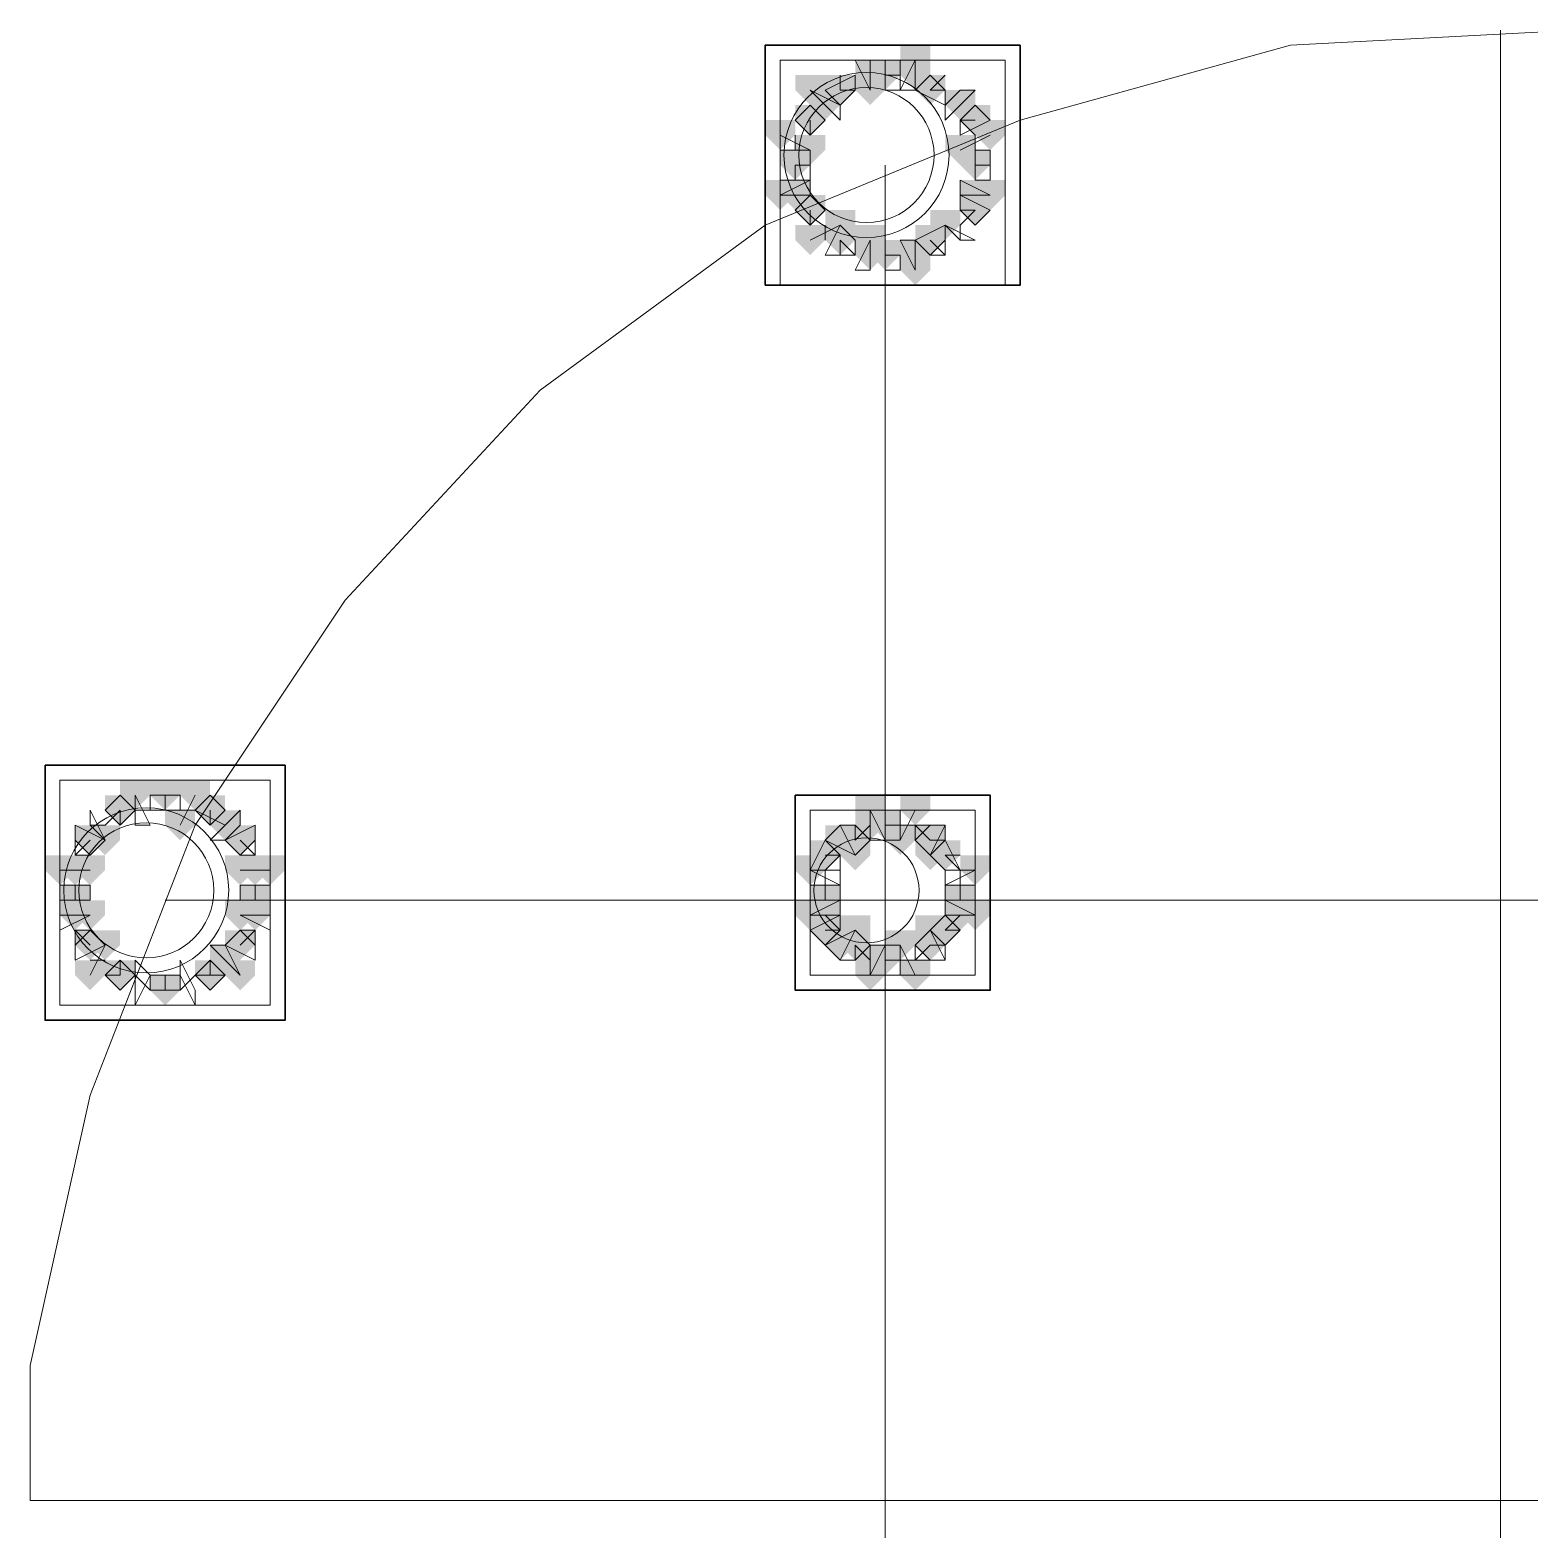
# Model space of a CAD drawing. Header units: millimetres. Extents: x 2315 to 4619, y 1334 to 1897.
# Drawn here: x 3494.03 to 3500.14, y 1554.59 to 1560.69 of the extents above; entities that cross this region are included whole.
import ezdxf

# ---------------------------------------------------------------- set-up
doc = ezdxf.new("R2010")
doc.units = ezdxf.units.MM
for name, color, linetype, true_color in [('PDF_10', 7, 'Continuous', 0x00b85c), ('PDF_AXIS', 7, 'Continuous', 0x00b85c), ('PDF_柱构件', 7, 'Continuous', 0x00b85c), ('PDF_转运站初步方案', 7, 'Continuous', 0x00b85c)]:
    doc.layers.add(name, color=color, linetype=linetype, true_color=true_color)
doc.layers.add('PDF_中心线层', color=1, linetype='Continuous')
doc.layers.add('PDF_粗实线层', color=7, linetype='Continuous')

msp = doc.modelspace()

# ---------------------------------------------------------------- hatches: boundary and pattern name
at = {"layer": 'PDF_10', "transparency": 33554559}
for points in [[(3497.5147, 1560.5703), (3497.4536, 1560.5703), (3497.4536, 1560.5093), (3497.5147, 1560.4482), (3497.5758, 1560.5093), (3497.5758, 1560.5703)], [(3497.5147, 1560.5703), (3497.4536, 1560.5703), (3497.4536, 1560.5093), (3497.5147, 1560.4482), (3497.5758, 1560.5093), (3497.5758, 1560.5703)], [(3497.5147, 1560.5703), (3497.4536, 1560.5703), (3497.4536, 1560.5093), (3497.5147, 1560.4482), (3497.5758, 1560.5093), (3497.5758, 1560.5703)], [(3497.3315, 1560.5093), (3497.2704, 1560.5093), (3497.2704, 1560.4482), (3497.3315, 1560.3871), (3497.3925, 1560.4482), (3497.3925, 1560.5093)], [(3497.3315, 1560.5093), (3497.2704, 1560.5093), (3497.2704, 1560.4482), (3497.3315, 1560.3871), (3497.3925, 1560.4482), (3497.3925, 1560.5093)], [(3497.698, 1560.5093), (3497.6369, 1560.5093), (3497.6369, 1560.4482), (3497.698, 1560.3871), (3497.759, 1560.4482), (3497.759, 1560.5093)], [(3497.698, 1560.5093), (3497.6369, 1560.5093), (3497.6369, 1560.4482), (3497.698, 1560.3871), (3497.759, 1560.4482), (3497.759, 1560.5093)], [(3497.2093, 1560.3871), (3497.1482, 1560.3871), (3497.1482, 1560.326), (3497.2093, 1560.2649), (3497.2704, 1560.326), (3497.2704, 1560.3871)], [(3497.2093, 1560.3871), (3497.1482, 1560.3871), (3497.1482, 1560.326), (3497.2093, 1560.2649), (3497.2704, 1560.326), (3497.2704, 1560.3871)], [(3497.2093, 1560.3871), (3497.1482, 1560.3871), (3497.1482, 1560.326), (3497.2093, 1560.2649), (3497.2704, 1560.326), (3497.2704, 1560.3871)], [(3497.8812, 1560.3871), (3497.8201, 1560.3871), (3497.8201, 1560.326), (3497.8812, 1560.2649), (3497.9423, 1560.326), (3497.9423, 1560.3871)], [(3497.8812, 1560.3871), (3497.8201, 1560.3871), (3497.8201, 1560.326), (3497.8812, 1560.2649), (3497.9423, 1560.326), (3497.9423, 1560.3871)], [(3497.1482, 1560.2039), (3497.0871, 1560.2039), (3497.0871, 1560.1428), (3497.1482, 1560.0817), (3497.2093, 1560.1428), (3497.2093, 1560.2039)], [(3497.1482, 1560.2039), (3497.0871, 1560.2039), (3497.0871, 1560.1428), (3497.1482, 1560.0817), (3497.2093, 1560.1428), (3497.2093, 1560.2039)], [(3497.8812, 1560.2039), (3497.8201, 1560.2039), (3497.8201, 1560.1428), (3497.8812, 1560.0817), (3497.9423, 1560.1428), (3497.9423, 1560.2039)], [(3497.8812, 1560.2039), (3497.8201, 1560.2039), (3497.8201, 1560.1428), (3497.8812, 1560.0817), (3497.9423, 1560.1428), (3497.9423, 1560.2039)], [(3497.2093, 1560.0206), (3497.1482, 1560.0206), (3497.1482, 1559.9595), (3497.2093, 1559.8985), (3497.2704, 1559.9595), (3497.2704, 1560.0206)], [(3497.2093, 1560.0206), (3497.1482, 1560.0206), (3497.1482, 1559.9595), (3497.2093, 1559.8985), (3497.2704, 1559.9595), (3497.2704, 1560.0206)], [(3497.2093, 1560.0206), (3497.1482, 1560.0206), (3497.1482, 1559.9595), (3497.2093, 1559.8985), (3497.2704, 1559.9595), (3497.2704, 1560.0206)], [(3497.8812, 1560.0206), (3497.8201, 1560.0206), (3497.8201, 1559.9595), (3497.8812, 1559.8985), (3497.9423, 1559.9595), (3497.9423, 1560.0206)], [(3497.8812, 1560.0206), (3497.8201, 1560.0206), (3497.8201, 1559.9595), (3497.8812, 1559.8985), (3497.9423, 1559.9595), (3497.9423, 1560.0206)], [(3497.3315, 1559.8985), (3497.2704, 1559.8985), (3497.2704, 1559.8374), (3497.3315, 1559.7763), (3497.3925, 1559.8374), (3497.3925, 1559.8985)], [(3497.3315, 1559.8985), (3497.2704, 1559.8985), (3497.2704, 1559.8374), (3497.3315, 1559.7763), (3497.3925, 1559.8374), (3497.3925, 1559.8985)], [(3497.698, 1559.8985), (3497.6369, 1559.8985), (3497.6369, 1559.8374), (3497.698, 1559.7763), (3497.759, 1559.8374), (3497.759, 1559.8985)], [(3497.698, 1559.8985), (3497.6369, 1559.8985), (3497.6369, 1559.8374), (3497.698, 1559.7763), (3497.759, 1559.8374), (3497.759, 1559.8985)], [(3497.5147, 1559.8374), (3497.4536, 1559.8374), (3497.4536, 1559.7763), (3497.5147, 1559.7152), (3497.5758, 1559.7763), (3497.5758, 1559.8374)], [(3497.5147, 1559.8374), (3497.4536, 1559.8374), (3497.4536, 1559.7763), (3497.5147, 1559.7152), (3497.5758, 1559.7763), (3497.5758, 1559.8374)], [(3494.5828, 1557.6385), (3494.5217, 1557.6385), (3494.5217, 1557.5774), (3494.5828, 1557.5163), (3494.6439, 1557.5774), (3494.6439, 1557.6385)], [(3494.5828, 1557.6385), (3494.5217, 1557.6385), (3494.5217, 1557.5774), (3494.5828, 1557.5163), (3494.6439, 1557.5774), (3494.6439, 1557.6385)], [(3494.3996, 1557.5774), (3494.3385, 1557.5774), (3494.3385, 1557.5163), (3494.3996, 1557.4552), (3494.4607, 1557.5163), (3494.4607, 1557.5774)], [(3494.3996, 1557.5774), (3494.3385, 1557.5774), (3494.3385, 1557.5163), (3494.3996, 1557.4552), (3494.4607, 1557.5163), (3494.4607, 1557.5774)], [(3494.7661, 1557.5774), (3494.705, 1557.5774), (3494.705, 1557.5163), (3494.7661, 1557.4552), (3494.8271, 1557.5163), (3494.8271, 1557.5774)], [(3494.7661, 1557.5774), (3494.705, 1557.5774), (3494.705, 1557.5163), (3494.7661, 1557.4552), (3494.8271, 1557.5163), (3494.8271, 1557.5774)], [(3497.5147, 1557.5163), (3497.4536, 1557.5163), (3497.4536, 1557.4552), (3497.5147, 1557.3941), (3497.5758, 1557.4552), (3497.5758, 1557.5163)], [(3497.5147, 1557.5163), (3497.4536, 1557.5163), (3497.4536, 1557.4552), (3497.5147, 1557.3941), (3497.5758, 1557.4552), (3497.5758, 1557.5163)], [(3497.5147, 1557.5163), (3497.4536, 1557.5163), (3497.4536, 1557.4552), (3497.5147, 1557.3941), (3497.5758, 1557.4552), (3497.5758, 1557.5163)], [(3494.2774, 1557.4552), (3494.2163, 1557.4552), (3494.2163, 1557.3941), (3494.2774, 1557.333), (3494.3385, 1557.3941), (3494.3385, 1557.4552)], [(3494.2774, 1557.4552), (3494.2163, 1557.4552), (3494.2163, 1557.3941), (3494.2774, 1557.333), (3494.3385, 1557.3941), (3494.3385, 1557.4552)], [(3494.8882, 1557.4552), (3494.8271, 1557.4552), (3494.8271, 1557.3941), (3494.8882, 1557.333), (3494.9493, 1557.3941), (3494.9493, 1557.4552)], [(3494.8882, 1557.4552), (3494.8271, 1557.4552), (3494.8271, 1557.3941), (3494.8882, 1557.333), (3494.9493, 1557.3941), (3494.9493, 1557.4552)], [(3497.3925, 1557.4552), (3497.3315, 1557.4552), (3497.3315, 1557.3941), (3497.3925, 1557.333), (3497.4536, 1557.3941), (3497.4536, 1557.4552)], [(3497.3925, 1557.4552), (3497.3315, 1557.4552), (3497.3315, 1557.3941), (3497.3925, 1557.333), (3497.4536, 1557.3941), (3497.4536, 1557.4552)], [(3497.698, 1557.4552), (3497.6369, 1557.4552), (3497.6369, 1557.3941), (3497.698, 1557.333), (3497.759, 1557.3941), (3497.759, 1557.4552)], [(3497.698, 1557.4552), (3497.6369, 1557.4552), (3497.6369, 1557.3941), (3497.698, 1557.333), (3497.759, 1557.3941), (3497.759, 1557.4552)], [(3497.2704, 1557.3941), (3497.2093, 1557.3941), (3497.2093, 1557.333), (3497.2704, 1557.272), (3497.3315, 1557.333), (3497.3315, 1557.3941)], [(3497.2704, 1557.3941), (3497.2093, 1557.3941), (3497.2093, 1557.333), (3497.2704, 1557.272), (3497.3315, 1557.333), (3497.3315, 1557.3941)], [(3497.759, 1557.3941), (3497.698, 1557.3941), (3497.698, 1557.333), (3497.759, 1557.272), (3497.8201, 1557.333), (3497.8201, 1557.3941)], [(3497.759, 1557.3941), (3497.698, 1557.3941), (3497.698, 1557.333), (3497.759, 1557.272), (3497.8201, 1557.333), (3497.8201, 1557.3941)], [(3494.2163, 1557.2109), (3494.1552, 1557.2109), (3494.1552, 1557.1498), (3494.2163, 1557.0887), (3494.2774, 1557.1498), (3494.2774, 1557.2109)], [(3494.2163, 1557.2109), (3494.1552, 1557.2109), (3494.1552, 1557.1498), (3494.2163, 1557.0887), (3494.2774, 1557.1498), (3494.2774, 1557.2109)], [(3494.9493, 1557.2109), (3494.8882, 1557.2109), (3494.8882, 1557.1498), (3494.9493, 1557.0887), (3495.0104, 1557.1498), (3495.0104, 1557.2109)], [(3494.9493, 1557.2109), (3494.8882, 1557.2109), (3494.8882, 1557.1498), (3494.9493, 1557.0887), (3495.0104, 1557.1498), (3495.0104, 1557.2109)], [(3494.9493, 1557.2109), (3494.8882, 1557.2109), (3494.8882, 1557.1498), (3494.9493, 1557.0887), (3495.0104, 1557.1498), (3495.0104, 1557.2109)], [(3497.2704, 1557.2109), (3497.2093, 1557.2109), (3497.2093, 1557.1498), (3497.2704, 1557.0887), (3497.3315, 1557.1498), (3497.3315, 1557.2109)], [(3497.2704, 1557.2109), (3497.2093, 1557.2109), (3497.2093, 1557.1498), (3497.2704, 1557.0887), (3497.3315, 1557.1498), (3497.3315, 1557.2109)], [(3497.8201, 1557.2109), (3497.759, 1557.2109), (3497.759, 1557.1498), (3497.8201, 1557.0887), (3497.8812, 1557.1498), (3497.8812, 1557.2109)], [(3497.8201, 1557.2109), (3497.759, 1557.2109), (3497.759, 1557.1498), (3497.8201, 1557.0887), (3497.8812, 1557.1498), (3497.8812, 1557.2109)], [(3497.2704, 1557.0887), (3497.2093, 1557.0887), (3497.2093, 1557.0276), (3497.2704, 1556.9666), (3497.3315, 1557.0276), (3497.3315, 1557.0887)], [(3497.2704, 1557.0887), (3497.2093, 1557.0887), (3497.2093, 1557.0276), (3497.2704, 1556.9666), (3497.3315, 1557.0276), (3497.3315, 1557.0887)], [(3497.759, 1557.0887), (3497.698, 1557.0887), (3497.698, 1557.0276), (3497.759, 1556.9666), (3497.8201, 1557.0276), (3497.8201, 1557.0887)], [(3497.759, 1557.0887), (3497.698, 1557.0887), (3497.698, 1557.0276), (3497.759, 1556.9666), (3497.8201, 1557.0276), (3497.8201, 1557.0887)], [(3494.2774, 1557.0276), (3494.2163, 1557.0276), (3494.2163, 1556.9666), (3494.2774, 1556.9055), (3494.3385, 1556.9666), (3494.3385, 1557.0276)], [(3494.2774, 1557.0276), (3494.2163, 1557.0276), (3494.2163, 1556.9666), (3494.2774, 1556.9055), (3494.3385, 1556.9666), (3494.3385, 1557.0276)], [(3494.8882, 1557.0276), (3494.8271, 1557.0276), (3494.8271, 1556.9666), (3494.8882, 1556.9055), (3494.9493, 1556.9666), (3494.9493, 1557.0276)], [(3494.8882, 1557.0276), (3494.8271, 1557.0276), (3494.8271, 1556.9666), (3494.8882, 1556.9055), (3494.9493, 1556.9666), (3494.9493, 1557.0276)], [(3497.3925, 1557.0276), (3497.3315, 1557.0276), (3497.3315, 1556.9666), (3497.3925, 1556.9055), (3497.4536, 1556.9666), (3497.4536, 1557.0276)], [(3497.3925, 1557.0276), (3497.3315, 1557.0276), (3497.3315, 1556.9666), (3497.3925, 1556.9055), (3497.4536, 1556.9666), (3497.4536, 1557.0276)], [(3497.698, 1557.0276), (3497.6369, 1557.0276), (3497.6369, 1556.9666), (3497.698, 1556.9055), (3497.759, 1556.9666), (3497.759, 1557.0276)], [(3497.698, 1557.0276), (3497.6369, 1557.0276), (3497.6369, 1556.9666), (3497.698, 1556.9055), (3497.759, 1556.9666), (3497.759, 1557.0276)], [(3497.5147, 1556.9666), (3497.4536, 1556.9666), (3497.4536, 1556.9055), (3497.5147, 1556.8444), (3497.5758, 1556.9055), (3497.5758, 1556.9666)], [(3497.5147, 1556.9666), (3497.4536, 1556.9666), (3497.4536, 1556.9055), (3497.5147, 1556.8444), (3497.5758, 1556.9055), (3497.5758, 1556.9666)], [(3497.5147, 1556.9666), (3497.4536, 1556.9666), (3497.4536, 1556.9055), (3497.5147, 1556.8444), (3497.5758, 1556.9055), (3497.5758, 1556.9666)], [(3494.3996, 1556.9055), (3494.3385, 1556.9055), (3494.3385, 1556.8444), (3494.3996, 1556.7833), (3494.4607, 1556.8444), (3494.4607, 1556.9055)], [(3494.3996, 1556.9055), (3494.3385, 1556.9055), (3494.3385, 1556.8444), (3494.3996, 1556.7833), (3494.4607, 1556.8444), (3494.4607, 1556.9055)], [(3494.7661, 1556.9055), (3494.705, 1556.9055), (3494.705, 1556.8444), (3494.7661, 1556.7833), (3494.8271, 1556.8444), (3494.8271, 1556.9055)], [(3494.7661, 1556.9055), (3494.705, 1556.9055), (3494.705, 1556.8444), (3494.7661, 1556.7833), (3494.8271, 1556.8444), (3494.8271, 1556.9055)], [(3494.5828, 1556.8444), (3494.5217, 1556.8444), (3494.5217, 1556.7833), (3494.5828, 1556.7222), (3494.6439, 1556.7833), (3494.6439, 1556.8444)], [(3494.5828, 1556.8444), (3494.5217, 1556.8444), (3494.5217, 1556.7833), (3494.5828, 1556.7222), (3494.6439, 1556.7833), (3494.6439, 1556.8444)]]:
    msp.add_hatch(color=256, dxfattribs=at).paths.add_polyline_path(points)
at = {"layer": 'PDF_柱构件', "transparency": 33554559}
for points in [[(3497.6369, 1560.6314), (3497.5758, 1560.6314), (3497.5758, 1560.5703), (3497.6369, 1560.5093), (3497.698, 1560.5703), (3497.698, 1560.6314)], [(3497.4536, 1560.5703), (3497.3925, 1560.5703), (3497.3925, 1560.5093), (3497.4536, 1560.4482), (3497.5147, 1560.5093), (3497.5147, 1560.5703)], [(3497.6369, 1560.5703), (3497.5758, 1560.5703), (3497.5758, 1560.5093), (3497.6369, 1560.4482), (3497.698, 1560.5093), (3497.698, 1560.5703)], [(3497.2093, 1560.5093), (3497.1482, 1560.5093), (3497.1482, 1560.4482), (3497.2093, 1560.3871), (3497.2704, 1560.4482), (3497.2704, 1560.5093)], [(3497.4536, 1560.5093), (3497.3925, 1560.5093), (3497.3925, 1560.4482), (3497.4536, 1560.3871), (3497.5147, 1560.4482), (3497.5147, 1560.5093)], [(3497.2704, 1560.4482), (3497.2093, 1560.4482), (3497.2093, 1560.3871), (3497.2704, 1560.326), (3497.3315, 1560.3871), (3497.3315, 1560.4482)], [(3497.8201, 1560.4482), (3497.759, 1560.4482), (3497.759, 1560.3871), (3497.8201, 1560.326), (3497.8812, 1560.3871), (3497.8812, 1560.4482)], [(3497.0871, 1560.326), (3497.0261, 1560.326), (3497.0261, 1560.2649), (3497.0871, 1560.2039), (3497.1482, 1560.2649), (3497.1482, 1560.326)], [(3497.9423, 1560.326), (3497.8812, 1560.326), (3497.8812, 1560.2649), (3497.9423, 1560.2039), (3498.0034, 1560.2649), (3498.0034, 1560.326)], [(3497.2093, 1560.2649), (3497.1482, 1560.2649), (3497.1482, 1560.2039), (3497.2093, 1560.1428), (3497.2704, 1560.2039), (3497.2704, 1560.2649)], [(3497.8201, 1560.2649), (3497.759, 1560.2649), (3497.759, 1560.2039), (3497.8201, 1560.1428), (3497.8812, 1560.2039), (3497.8812, 1560.2649)], [(3497.0871, 1560.0817), (3497.0261, 1560.0817), (3497.0261, 1560.0206), (3497.0871, 1559.9595), (3497.1482, 1560.0206), (3497.1482, 1560.0817)], [(3497.1482, 1560.0817), (3497.0871, 1560.0817), (3497.0871, 1560.0206), (3497.1482, 1559.9595), (3497.2093, 1560.0206), (3497.2093, 1560.0817)], [(3497.8812, 1560.0817), (3497.8201, 1560.0817), (3497.8201, 1560.0206), (3497.8812, 1559.9595), (3497.9423, 1560.0206), (3497.9423, 1560.0817)], [(3497.9423, 1560.0817), (3497.8812, 1560.0817), (3497.8812, 1560.0206), (3497.9423, 1559.9595), (3498.0034, 1560.0206), (3498.0034, 1560.0817)], [(3497.3315, 1559.9595), (3497.2704, 1559.9595), (3497.2704, 1559.8985), (3497.3315, 1559.8374), (3497.3925, 1559.8985), (3497.3925, 1559.9595)], [(3497.759, 1559.9595), (3497.698, 1559.9595), (3497.698, 1559.8985), (3497.759, 1559.8374), (3497.8201, 1559.8985), (3497.8201, 1559.9595)], [(3497.2093, 1559.8985), (3497.1482, 1559.8985), (3497.1482, 1559.8374), (3497.2093, 1559.7763), (3497.2704, 1559.8374), (3497.2704, 1559.8985)], [(3497.4536, 1559.8985), (3497.3925, 1559.8985), (3497.3925, 1559.8374), (3497.4536, 1559.7763), (3497.5147, 1559.8374), (3497.5147, 1559.8985)], [(3497.4536, 1559.8374), (3497.3925, 1559.8374), (3497.3925, 1559.7763), (3497.4536, 1559.7152), (3497.5147, 1559.7763), (3497.5147, 1559.8374)], [(3497.6369, 1559.8374), (3497.5758, 1559.8374), (3497.5758, 1559.7763), (3497.6369, 1559.7152), (3497.698, 1559.7763), (3497.698, 1559.8374)], [(3497.6369, 1559.7763), (3497.5758, 1559.7763), (3497.5758, 1559.7152), (3497.6369, 1559.6541), (3497.698, 1559.7152), (3497.698, 1559.7763)], [(3494.4607, 1557.6385), (3494.3996, 1557.6385), (3494.3996, 1557.5774), (3494.4607, 1557.5163), (3494.5217, 1557.5774), (3494.5217, 1557.6385)], [(3494.705, 1557.6385), (3494.6439, 1557.6385), (3494.6439, 1557.5774), (3494.705, 1557.5163), (3494.7661, 1557.5774), (3494.7661, 1557.6385)], [(3497.4536, 1557.5774), (3497.3925, 1557.5774), (3497.3925, 1557.5163), (3497.4536, 1557.4552), (3497.5147, 1557.5163), (3497.5147, 1557.5774)], [(3497.6369, 1557.5774), (3497.5758, 1557.5774), (3497.5758, 1557.5163), (3497.6369, 1557.4552), (3497.698, 1557.5163), (3497.698, 1557.5774)], [(3494.6439, 1557.5163), (3494.5828, 1557.5163), (3494.5828, 1557.4552), (3494.6439, 1557.3941), (3494.705, 1557.4552), (3494.705, 1557.5163)], [(3494.8271, 1557.5163), (3494.7661, 1557.5163), (3494.7661, 1557.4552), (3494.8271, 1557.3941), (3494.8882, 1557.4552), (3494.8882, 1557.5163)], [(3497.4536, 1557.5163), (3497.3925, 1557.5163), (3497.3925, 1557.4552), (3497.4536, 1557.3941), (3497.5147, 1557.4552), (3497.5147, 1557.5163)], [(3494.3385, 1557.4552), (3494.2774, 1557.4552), (3494.2774, 1557.3941), (3494.3385, 1557.333), (3494.3996, 1557.3941), (3494.3996, 1557.4552)], [(3497.3315, 1557.4552), (3497.2704, 1557.4552), (3497.2704, 1557.3941), (3497.3315, 1557.333), (3497.3925, 1557.3941), (3497.3925, 1557.4552)], [(3497.5758, 1557.4552), (3497.5147, 1557.4552), (3497.5147, 1557.3941), (3497.5758, 1557.333), (3497.6369, 1557.3941), (3497.6369, 1557.4552)], [(3497.3925, 1557.3941), (3497.3315, 1557.3941), (3497.3315, 1557.333), (3497.3925, 1557.272), (3497.4536, 1557.333), (3497.4536, 1557.3941)], [(3497.698, 1557.3941), (3497.6369, 1557.3941), (3497.6369, 1557.333), (3497.698, 1557.272), (3497.759, 1557.333), (3497.759, 1557.3941)], [(3494.1552, 1557.333), (3494.0942, 1557.333), (3494.0942, 1557.272), (3494.1552, 1557.2109), (3494.2163, 1557.272), (3494.2163, 1557.333)], [(3494.2163, 1557.333), (3494.1552, 1557.333), (3494.1552, 1557.272), (3494.2163, 1557.2109), (3494.2774, 1557.272), (3494.2774, 1557.333)], [(3494.2774, 1557.333), (3494.2163, 1557.333), (3494.2163, 1557.272), (3494.2774, 1557.2109), (3494.3385, 1557.272), (3494.3385, 1557.333)], [(3494.8882, 1557.333), (3494.8271, 1557.333), (3494.8271, 1557.272), (3494.8882, 1557.2109), (3494.9493, 1557.272), (3494.9493, 1557.333)], [(3494.9493, 1557.333), (3494.8882, 1557.333), (3494.8882, 1557.272), (3494.9493, 1557.2109), (3495.0104, 1557.272), (3495.0104, 1557.333)], [(3495.0104, 1557.333), (3494.9493, 1557.333), (3494.9493, 1557.272), (3495.0104, 1557.2109), (3495.0715, 1557.272), (3495.0715, 1557.333)], [(3497.2093, 1557.333), (3497.1482, 1557.333), (3497.1482, 1557.272), (3497.2093, 1557.2109), (3497.2704, 1557.272), (3497.2704, 1557.333)], [(3497.8812, 1557.333), (3497.8201, 1557.333), (3497.8201, 1557.272), (3497.8812, 1557.2109), (3497.9423, 1557.272), (3497.9423, 1557.333)], [(3494.2163, 1557.1498), (3494.1552, 1557.1498), (3494.1552, 1557.0887), (3494.2163, 1557.0276), (3494.2774, 1557.0887), (3494.2774, 1557.1498)], [(3494.2774, 1557.1498), (3494.2163, 1557.1498), (3494.2163, 1557.0887), (3494.2774, 1557.0276), (3494.3385, 1557.0887), (3494.3385, 1557.1498)], [(3494.8882, 1557.1498), (3494.8271, 1557.1498), (3494.8271, 1557.0887), (3494.8882, 1557.0276), (3494.9493, 1557.0887), (3494.9493, 1557.1498)], [(3494.9493, 1557.1498), (3494.8882, 1557.1498), (3494.8882, 1557.0887), (3494.9493, 1557.0276), (3495.0104, 1557.0887), (3495.0104, 1557.1498)], [(3497.2093, 1557.1498), (3497.1482, 1557.1498), (3497.1482, 1557.0887), (3497.2093, 1557.0276), (3497.2704, 1557.0887), (3497.2704, 1557.1498)], [(3497.2704, 1557.1498), (3497.2093, 1557.1498), (3497.2093, 1557.0887), (3497.2704, 1557.0276), (3497.3315, 1557.0887), (3497.3315, 1557.1498)], [(3497.8201, 1557.1498), (3497.759, 1557.1498), (3497.759, 1557.0887), (3497.8201, 1557.0276), (3497.8812, 1557.0887), (3497.8812, 1557.1498)], [(3497.8812, 1557.1498), (3497.8201, 1557.1498), (3497.8201, 1557.0887), (3497.8812, 1557.0276), (3497.9423, 1557.0887), (3497.9423, 1557.1498)], [(3497.3925, 1557.0887), (3497.3315, 1557.0887), (3497.3315, 1557.0276), (3497.3925, 1556.9666), (3497.4536, 1557.0276), (3497.4536, 1557.0887)], [(3497.698, 1557.0887), (3497.6369, 1557.0887), (3497.6369, 1557.0276), (3497.698, 1556.9666), (3497.759, 1557.0276), (3497.759, 1557.0887)], [(3494.3385, 1557.0276), (3494.2774, 1557.0276), (3494.2774, 1556.9666), (3494.3385, 1556.9055), (3494.3996, 1556.9666), (3494.3996, 1557.0276)], [(3497.3315, 1557.0276), (3497.2704, 1557.0276), (3497.2704, 1556.9666), (3497.3315, 1556.9055), (3497.3925, 1556.9666), (3497.3925, 1557.0276)], [(3497.5758, 1557.0276), (3497.5147, 1557.0276), (3497.5147, 1556.9666), (3497.5758, 1556.9055), (3497.6369, 1556.9666), (3497.6369, 1557.0276)], [(3494.8271, 1556.9666), (3494.7661, 1556.9666), (3494.7661, 1556.9055), (3494.8271, 1556.8444), (3494.8882, 1556.9055), (3494.8882, 1556.9666)], [(3497.4536, 1556.9666), (3497.3925, 1556.9666), (3497.3925, 1556.9055), (3497.4536, 1556.8444), (3497.5147, 1556.9055), (3497.5147, 1556.9666)], [(3494.2774, 1556.9055), (3494.2163, 1556.9055), (3494.2163, 1556.8444), (3494.2774, 1556.7833), (3494.3385, 1556.8444), (3494.3385, 1556.9055)], [(3494.8882, 1556.9055), (3494.8271, 1556.9055), (3494.8271, 1556.8444), (3494.8882, 1556.7833), (3494.9493, 1556.8444), (3494.9493, 1556.9055)], [(3497.4536, 1556.9055), (3497.3925, 1556.9055), (3497.3925, 1556.8444), (3497.4536, 1556.7833), (3497.5147, 1556.8444), (3497.5147, 1556.9055)], [(3497.6369, 1556.9055), (3497.5758, 1556.9055), (3497.5758, 1556.8444), (3497.6369, 1556.7833), (3497.698, 1556.8444), (3497.698, 1556.9055)]]:
    msp.add_hatch(color=256, dxfattribs=at).paths.add_polyline_path(points)
at = {"layer": 'PDF_转运站初步方案', "transparency": 33554559}
for points in [[(3497.5147, 1560.5703), (3497.4536, 1560.5703), (3497.4536, 1560.5093), (3497.5147, 1560.4482), (3497.5758, 1560.5093), (3497.5758, 1560.5703)], [(3497.5147, 1560.5703), (3497.4536, 1560.5703), (3497.4536, 1560.5093), (3497.5147, 1560.4482), (3497.5758, 1560.5093), (3497.5758, 1560.5703)], [(3497.3315, 1560.5093), (3497.2704, 1560.5093), (3497.2704, 1560.4482), (3497.3315, 1560.3871), (3497.3925, 1560.4482), (3497.3925, 1560.5093)], [(3497.3315, 1560.5093), (3497.2704, 1560.5093), (3497.2704, 1560.4482), (3497.3315, 1560.3871), (3497.3925, 1560.4482), (3497.3925, 1560.5093)], [(3497.698, 1560.5093), (3497.6369, 1560.5093), (3497.6369, 1560.4482), (3497.698, 1560.3871), (3497.759, 1560.4482), (3497.759, 1560.5093)], [(3497.698, 1560.5093), (3497.6369, 1560.5093), (3497.6369, 1560.4482), (3497.698, 1560.3871), (3497.759, 1560.4482), (3497.759, 1560.5093)], [(3497.2093, 1560.3871), (3497.1482, 1560.3871), (3497.1482, 1560.326), (3497.2093, 1560.2649), (3497.2704, 1560.326), (3497.2704, 1560.3871)], [(3497.2093, 1560.3871), (3497.1482, 1560.3871), (3497.1482, 1560.326), (3497.2093, 1560.2649), (3497.2704, 1560.326), (3497.2704, 1560.3871)], [(3497.8812, 1560.3871), (3497.8201, 1560.3871), (3497.8201, 1560.326), (3497.8812, 1560.2649), (3497.9423, 1560.326), (3497.9423, 1560.3871)], [(3497.8812, 1560.3871), (3497.8201, 1560.3871), (3497.8201, 1560.326), (3497.8812, 1560.2649), (3497.9423, 1560.326), (3497.9423, 1560.3871)], [(3497.1482, 1560.2039), (3497.0871, 1560.2039), (3497.0871, 1560.1428), (3497.1482, 1560.0817), (3497.2093, 1560.1428), (3497.2093, 1560.2039)], [(3497.1482, 1560.2039), (3497.0871, 1560.2039), (3497.0871, 1560.1428), (3497.1482, 1560.0817), (3497.2093, 1560.1428), (3497.2093, 1560.2039)], [(3497.8812, 1560.2039), (3497.8201, 1560.2039), (3497.8201, 1560.1428), (3497.8812, 1560.0817), (3497.9423, 1560.1428), (3497.9423, 1560.2039)], [(3497.8812, 1560.2039), (3497.8201, 1560.2039), (3497.8201, 1560.1428), (3497.8812, 1560.0817), (3497.9423, 1560.1428), (3497.9423, 1560.2039)], [(3497.2093, 1560.0206), (3497.1482, 1560.0206), (3497.1482, 1559.9595), (3497.2093, 1559.8985), (3497.2704, 1559.9595), (3497.2704, 1560.0206)], [(3497.2093, 1560.0206), (3497.1482, 1560.0206), (3497.1482, 1559.9595), (3497.2093, 1559.8985), (3497.2704, 1559.9595), (3497.2704, 1560.0206)], [(3497.8812, 1560.0206), (3497.8201, 1560.0206), (3497.8201, 1559.9595), (3497.8812, 1559.8985), (3497.9423, 1559.9595), (3497.9423, 1560.0206)], [(3497.8812, 1560.0206), (3497.8201, 1560.0206), (3497.8201, 1559.9595), (3497.8812, 1559.8985), (3497.9423, 1559.9595), (3497.9423, 1560.0206)], [(3497.3315, 1559.8985), (3497.2704, 1559.8985), (3497.2704, 1559.8374), (3497.3315, 1559.7763), (3497.3925, 1559.8374), (3497.3925, 1559.8985)], [(3497.3315, 1559.8985), (3497.2704, 1559.8985), (3497.2704, 1559.8374), (3497.3315, 1559.7763), (3497.3925, 1559.8374), (3497.3925, 1559.8985)], [(3497.698, 1559.8985), (3497.6369, 1559.8985), (3497.6369, 1559.8374), (3497.698, 1559.7763), (3497.759, 1559.8374), (3497.759, 1559.8985)], [(3497.698, 1559.8985), (3497.6369, 1559.8985), (3497.6369, 1559.8374), (3497.698, 1559.7763), (3497.759, 1559.8374), (3497.759, 1559.8985)], [(3497.5147, 1559.8374), (3497.4536, 1559.8374), (3497.4536, 1559.7763), (3497.5147, 1559.7152), (3497.5758, 1559.7763), (3497.5758, 1559.8374)], [(3497.5147, 1559.8374), (3497.4536, 1559.8374), (3497.4536, 1559.7763), (3497.5147, 1559.7152), (3497.5758, 1559.7763), (3497.5758, 1559.8374)], [(3494.5828, 1557.6385), (3494.5217, 1557.6385), (3494.5217, 1557.5774), (3494.5828, 1557.5163), (3494.6439, 1557.5774), (3494.6439, 1557.6385)], [(3494.5828, 1557.6385), (3494.5217, 1557.6385), (3494.5217, 1557.5774), (3494.5828, 1557.5163), (3494.6439, 1557.5774), (3494.6439, 1557.6385)], [(3494.3996, 1557.5774), (3494.3385, 1557.5774), (3494.3385, 1557.5163), (3494.3996, 1557.4552), (3494.4607, 1557.5163), (3494.4607, 1557.5774)], [(3494.3996, 1557.5774), (3494.3385, 1557.5774), (3494.3385, 1557.5163), (3494.3996, 1557.4552), (3494.4607, 1557.5163), (3494.4607, 1557.5774)], [(3494.7661, 1557.5774), (3494.705, 1557.5774), (3494.705, 1557.5163), (3494.7661, 1557.4552), (3494.8271, 1557.5163), (3494.8271, 1557.5774)], [(3494.7661, 1557.5774), (3494.705, 1557.5774), (3494.705, 1557.5163), (3494.7661, 1557.4552), (3494.8271, 1557.5163), (3494.8271, 1557.5774)], [(3497.5147, 1557.5163), (3497.4536, 1557.5163), (3497.4536, 1557.4552), (3497.5147, 1557.3941), (3497.5758, 1557.4552), (3497.5758, 1557.5163)], [(3497.5147, 1557.5163), (3497.4536, 1557.5163), (3497.4536, 1557.4552), (3497.5147, 1557.3941), (3497.5758, 1557.4552), (3497.5758, 1557.5163)], [(3494.2774, 1557.4552), (3494.2163, 1557.4552), (3494.2163, 1557.3941), (3494.2774, 1557.333), (3494.3385, 1557.3941), (3494.3385, 1557.4552)], [(3494.2774, 1557.4552), (3494.2163, 1557.4552), (3494.2163, 1557.3941), (3494.2774, 1557.333), (3494.3385, 1557.3941), (3494.3385, 1557.4552)], [(3494.8882, 1557.4552), (3494.8271, 1557.4552), (3494.8271, 1557.3941), (3494.8882, 1557.333), (3494.9493, 1557.3941), (3494.9493, 1557.4552)], [(3494.8882, 1557.4552), (3494.8271, 1557.4552), (3494.8271, 1557.3941), (3494.8882, 1557.333), (3494.9493, 1557.3941), (3494.9493, 1557.4552)], [(3497.3925, 1557.4552), (3497.3315, 1557.4552), (3497.3315, 1557.3941), (3497.3925, 1557.333), (3497.4536, 1557.3941), (3497.4536, 1557.4552)], [(3497.3925, 1557.4552), (3497.3315, 1557.4552), (3497.3315, 1557.3941), (3497.3925, 1557.333), (3497.4536, 1557.3941), (3497.4536, 1557.4552)], [(3497.698, 1557.4552), (3497.6369, 1557.4552), (3497.6369, 1557.3941), (3497.698, 1557.333), (3497.759, 1557.3941), (3497.759, 1557.4552)], [(3497.698, 1557.4552), (3497.6369, 1557.4552), (3497.6369, 1557.3941), (3497.698, 1557.333), (3497.759, 1557.3941), (3497.759, 1557.4552)], [(3497.2704, 1557.3941), (3497.2093, 1557.3941), (3497.2093, 1557.333), (3497.2704, 1557.272), (3497.3315, 1557.333), (3497.3315, 1557.3941)], [(3497.2704, 1557.3941), (3497.2093, 1557.3941), (3497.2093, 1557.333), (3497.2704, 1557.272), (3497.3315, 1557.333), (3497.3315, 1557.3941)], [(3497.759, 1557.3941), (3497.698, 1557.3941), (3497.698, 1557.333), (3497.759, 1557.272), (3497.8201, 1557.333), (3497.8201, 1557.3941)], [(3497.759, 1557.3941), (3497.698, 1557.3941), (3497.698, 1557.333), (3497.759, 1557.272), (3497.8201, 1557.333), (3497.8201, 1557.3941)], [(3494.2163, 1557.2109), (3494.1552, 1557.2109), (3494.1552, 1557.1498), (3494.2163, 1557.0887), (3494.2774, 1557.1498), (3494.2774, 1557.2109)], [(3494.2163, 1557.2109), (3494.1552, 1557.2109), (3494.1552, 1557.1498), (3494.2163, 1557.0887), (3494.2774, 1557.1498), (3494.2774, 1557.2109)], [(3494.9493, 1557.2109), (3494.8882, 1557.2109), (3494.8882, 1557.1498), (3494.9493, 1557.0887), (3495.0104, 1557.1498), (3495.0104, 1557.2109)], [(3494.9493, 1557.2109), (3494.8882, 1557.2109), (3494.8882, 1557.1498), (3494.9493, 1557.0887), (3495.0104, 1557.1498), (3495.0104, 1557.2109)], [(3497.2704, 1557.2109), (3497.2093, 1557.2109), (3497.2093, 1557.1498), (3497.2704, 1557.0887), (3497.3315, 1557.1498), (3497.3315, 1557.2109)], [(3497.2704, 1557.2109), (3497.2093, 1557.2109), (3497.2093, 1557.1498), (3497.2704, 1557.0887), (3497.3315, 1557.1498), (3497.3315, 1557.2109)], [(3497.8201, 1557.2109), (3497.759, 1557.2109), (3497.759, 1557.1498), (3497.8201, 1557.0887), (3497.8812, 1557.1498), (3497.8812, 1557.2109)], [(3497.8201, 1557.2109), (3497.759, 1557.2109), (3497.759, 1557.1498), (3497.8201, 1557.0887), (3497.8812, 1557.1498), (3497.8812, 1557.2109)], [(3497.2704, 1557.0887), (3497.2093, 1557.0887), (3497.2093, 1557.0276), (3497.2704, 1556.9666), (3497.3315, 1557.0276), (3497.3315, 1557.0887)], [(3497.2704, 1557.0887), (3497.2093, 1557.0887), (3497.2093, 1557.0276), (3497.2704, 1556.9666), (3497.3315, 1557.0276), (3497.3315, 1557.0887)], [(3497.759, 1557.0887), (3497.698, 1557.0887), (3497.698, 1557.0276), (3497.759, 1556.9666), (3497.8201, 1557.0276), (3497.8201, 1557.0887)], [(3497.759, 1557.0887), (3497.698, 1557.0887), (3497.698, 1557.0276), (3497.759, 1556.9666), (3497.8201, 1557.0276), (3497.8201, 1557.0887)], [(3494.2774, 1557.0276), (3494.2163, 1557.0276), (3494.2163, 1556.9666), (3494.2774, 1556.9055), (3494.3385, 1556.9666), (3494.3385, 1557.0276)], [(3494.2774, 1557.0276), (3494.2163, 1557.0276), (3494.2163, 1556.9666), (3494.2774, 1556.9055), (3494.3385, 1556.9666), (3494.3385, 1557.0276)], [(3494.8882, 1557.0276), (3494.8271, 1557.0276), (3494.8271, 1556.9666), (3494.8882, 1556.9055), (3494.9493, 1556.9666), (3494.9493, 1557.0276)], [(3494.8882, 1557.0276), (3494.8271, 1557.0276), (3494.8271, 1556.9666), (3494.8882, 1556.9055), (3494.9493, 1556.9666), (3494.9493, 1557.0276)], [(3497.3925, 1557.0276), (3497.3315, 1557.0276), (3497.3315, 1556.9666), (3497.3925, 1556.9055), (3497.4536, 1556.9666), (3497.4536, 1557.0276)], [(3497.3925, 1557.0276), (3497.3315, 1557.0276), (3497.3315, 1556.9666), (3497.3925, 1556.9055), (3497.4536, 1556.9666), (3497.4536, 1557.0276)], [(3497.698, 1557.0276), (3497.6369, 1557.0276), (3497.6369, 1556.9666), (3497.698, 1556.9055), (3497.759, 1556.9666), (3497.759, 1557.0276)], [(3497.698, 1557.0276), (3497.6369, 1557.0276), (3497.6369, 1556.9666), (3497.698, 1556.9055), (3497.759, 1556.9666), (3497.759, 1557.0276)], [(3497.5147, 1556.9666), (3497.4536, 1556.9666), (3497.4536, 1556.9055), (3497.5147, 1556.8444), (3497.5758, 1556.9055), (3497.5758, 1556.9666)], [(3497.5147, 1556.9666), (3497.4536, 1556.9666), (3497.4536, 1556.9055), (3497.5147, 1556.8444), (3497.5758, 1556.9055), (3497.5758, 1556.9666)], [(3494.3996, 1556.9055), (3494.3385, 1556.9055), (3494.3385, 1556.8444), (3494.3996, 1556.7833), (3494.4607, 1556.8444), (3494.4607, 1556.9055)], [(3494.3996, 1556.9055), (3494.3385, 1556.9055), (3494.3385, 1556.8444), (3494.3996, 1556.7833), (3494.4607, 1556.8444), (3494.4607, 1556.9055)], [(3494.7661, 1556.9055), (3494.705, 1556.9055), (3494.705, 1556.8444), (3494.7661, 1556.7833), (3494.8271, 1556.8444), (3494.8271, 1556.9055)], [(3494.7661, 1556.9055), (3494.705, 1556.9055), (3494.705, 1556.8444), (3494.7661, 1556.7833), (3494.8271, 1556.8444), (3494.8271, 1556.9055)], [(3494.5828, 1556.8444), (3494.5217, 1556.8444), (3494.5217, 1556.7833), (3494.5828, 1556.7222), (3494.6439, 1556.7833), (3494.6439, 1556.8444)], [(3494.5828, 1556.8444), (3494.5217, 1556.8444), (3494.5217, 1556.7833), (3494.5828, 1556.7222), (3494.6439, 1556.7833), (3494.6439, 1556.8444)]]:
    msp.add_hatch(color=256, dxfattribs=at).paths.add_polyline_path(points)

# ---------------------------------------------------------------- linework, layer by layer
at = {"layer": 'PDF_10', "lineweight": 18}
for points in [[(3497.3925, 1560.4482), (3497.3315, 1560.4482), (3497.3315, 1560.5093)], [(3497.5758, 1560.5093), (3497.5147, 1560.5093)], [(3497.759, 1560.4482), (3497.698, 1560.4482), (3497.759, 1560.5093)], [(3497.2093, 1560.326), (3497.2093, 1560.2649)], [(3497.8812, 1560.2649), (3497.8201, 1560.326), (3497.8812, 1560.326)], [(3497.2093, 1560.1428), (3497.1482, 1560.1428), (3497.1482, 1560.0817)], [(3497.8812, 1560.0817), (3497.8812, 1560.1428), (3497.9423, 1560.1428)], [(3497.2093, 1559.9595), (3497.2093, 1559.8985)], [(3497.8201, 1559.8985), (3497.8812, 1559.9595), (3497.8201, 1559.9595)], [(3497.3315, 1559.7763), (3497.3315, 1559.8374), (3497.3925, 1559.7763)], [(3497.698, 1559.7763), (3497.759, 1559.8374)], [(3497.698, 1559.8374), (3497.759, 1559.7763)], [(3497.5147, 1559.7152), (3497.5147, 1559.7763), (3497.5758, 1559.7763)], [(3494.5217, 1557.5774), (3494.6439, 1557.5774)], [(3494.5828, 1557.5163), (3494.5828, 1557.5774)], [(3494.3385, 1557.4552), (3494.3996, 1557.5163), (3494.3996, 1557.4552)], [(3494.705, 1557.5163), (3494.8271, 1557.4552)], [(3494.7661, 1557.4552), (3494.7661, 1557.5163)], [(3497.3925, 1557.4552), (3497.3925, 1557.3941), (3497.4536, 1557.4552)], [(3497.5147, 1557.4552), (3497.5758, 1557.4552)], [(3497.6369, 1557.4552), (3497.698, 1557.3941)], [(3497.6369, 1557.3941), (3497.698, 1557.4552)], [(3494.2163, 1557.333), (3494.2774, 1557.3941)], [(3494.2774, 1557.333), (3494.2163, 1557.3941)], [(3494.8882, 1557.3941), (3494.9493, 1557.333)], [(3494.8882, 1557.333), (3494.9493, 1557.3941)], [(3497.2704, 1557.272), (3497.3315, 1557.333), (3497.2704, 1557.333)], [(3497.8201, 1557.333), (3497.759, 1557.333), (3497.8201, 1557.272)], [(3494.1552, 1557.1498), (3494.2163, 1557.1498), (3494.2163, 1557.2109)], [(3494.9493, 1557.2109), (3494.9493, 1557.1498)], [(3497.2093, 1557.1498), (3497.2704, 1557.1498), (3497.2704, 1557.2109)], [(3497.8201, 1557.2109), (3497.8201, 1557.1498), (3497.759, 1557.1498)], [(3497.2704, 1557.0276), (3497.3315, 1557.0276), (3497.2704, 1557.0887)], [(3497.8201, 1557.0887), (3497.759, 1557.0276), (3497.8201, 1557.0276)], [(3494.2774, 1556.9666), (3494.2163, 1557.0276)], [(3494.2774, 1557.0276), (3494.2163, 1556.9666)], [(3494.9493, 1557.0276), (3494.8882, 1556.9666)], [(3494.8882, 1557.0276), (3494.9493, 1556.9666)], [(3497.4536, 1556.9055), (3497.3925, 1556.9666), (3497.3925, 1556.9055)], [(3497.698, 1556.9666), (3497.6369, 1556.9055)], [(3497.6369, 1556.9666), (3497.698, 1556.9055)], [(3494.3996, 1556.9055), (3494.3996, 1556.8444), (3494.3385, 1556.8444)], [(3494.7661, 1556.9055), (3494.7661, 1556.8444)], [(3497.5758, 1556.9055), (3497.5147, 1556.9055)], [(3494.5828, 1556.8444), (3494.5828, 1556.7833)], [(3494.8271, 1556.8444), (3494.705, 1556.8444)], [(3494.6439, 1556.7833), (3494.5217, 1556.7833)]]:
    msp.add_lwpolyline(points, dxfattribs=at)
at = {"layer": 'PDF_AXIS', "lineweight": 18}
for points in [[(3498.0034, 1560.5703), (3498.0034, 1559.6541), (3497.0871, 1559.6541), (3497.0871, 1560.5703)], [(3494.1552, 1557.6385), (3494.1552, 1556.7222), (3495.0104, 1556.7222), (3495.0104, 1557.6385)], [(3497.2093, 1557.5163), (3497.2093, 1556.8444), (3497.8812, 1556.8444), (3497.8812, 1557.5163)]]:
    msp.add_lwpolyline(points, close=True, dxfattribs=at)
at = {"layer": 'PDF_中心线层', "color": 112, "lineweight": 18, "true_color": 0x00b85c}
for points in [[(3494.0331, 1554.7066), (3494.0331, 1555.2563), (3494.2774, 1556.3557), (3494.705, 1557.4552), (3495.3158, 1558.3714), (3496.1098, 1559.2266), (3497.0261, 1559.8985), (3498.0644, 1560.326), (3499.1639, 1560.6314), (3500.3244, 1560.6925), (3501.4239, 1560.5093), (3502.5234, 1560.1428), (3503.0731, 1559.8374)], [(3497.5147, 1549.2093), (3497.5147, 1560.1428)], [(3494.5828, 1557.1498), (3505.5163, 1557.1498)], [(3506.0661, 1554.7066), (3494.0331, 1554.7066), (3506.0661, 1554.7066)]]:
    msp.add_lwpolyline(points, dxfattribs=at)
msp.add_lwpolyline([(3500.019, 1560.6925), (3500.019, 1548.6595)], close=True, dxfattribs=at)
at = {"layer": 'PDF_柱构件', "lineweight": 18}
for points in [[(3497.4536, 1560.5703), (3497.4536, 1560.4482), (3497.3925, 1560.5703)], [(3497.5758, 1560.4482), (3497.5147, 1560.4482), (3497.5147, 1560.5703), (3497.5758, 1560.5703)], [(3497.6369, 1560.5703), (3497.6369, 1560.4482), (3497.5758, 1560.4482)], [(3497.3925, 1560.4482), (3497.3315, 1560.3871), (3497.2704, 1560.4482), (3497.3925, 1560.5093)], [(3497.759, 1560.3871), (3497.6369, 1560.4482), (3497.698, 1560.5093), (3497.759, 1560.4482)], [(3497.2093, 1560.4482), (3497.3315, 1560.3871), (3497.3315, 1560.326)], [(3497.8812, 1560.4482), (3497.759, 1560.326), (3497.759, 1560.3871), (3497.8201, 1560.4482)], [(3497.2704, 1560.326), (3497.2093, 1560.2649), (3497.1482, 1560.326), (3497.2093, 1560.3871)], [(3497.8201, 1560.2649), (3497.8201, 1560.326), (3497.8812, 1560.3871), (3497.9423, 1560.326)], [(3497.0871, 1560.2649), (3497.2093, 1560.2039)], [(3497.9423, 1560.2649), (3497.8201, 1560.2039)], [(3497.2093, 1560.2039), (3497.2093, 1560.0817), (3497.0871, 1560.0817), (3497.0871, 1560.2039)], [(3497.8812, 1560.0817), (3497.8812, 1560.2039), (3497.9423, 1560.2039), (3497.9423, 1560.0817)], [(3497.0871, 1560.0206), (3497.2093, 1560.0817), (3497.2093, 1560.0206)], [(3497.9423, 1560.0206), (3497.8201, 1560.0206), (3497.8201, 1560.0817)], [(3497.2093, 1560.0206), (3497.2704, 1559.9595), (3497.2093, 1559.8985), (3497.1482, 1559.9595)], [(3497.8201, 1559.9595), (3497.8201, 1560.0206), (3497.9423, 1559.9595), (3497.8812, 1559.8985)], [(3497.2093, 1559.8374), (3497.3315, 1559.8985)], [(3497.3315, 1559.8985), (3497.3925, 1559.8374), (3497.3925, 1559.7763), (3497.2704, 1559.7763)], [(3497.6369, 1559.8374), (3497.759, 1559.8985), (3497.759, 1559.7763), (3497.698, 1559.7763)], [(3497.3925, 1559.7152), (3497.4536, 1559.8374), (3497.4536, 1559.7152)], [(3497.6369, 1559.7152), (3497.5758, 1559.8374), (3497.6369, 1559.8374)], [(3497.5147, 1559.7763), (3497.5758, 1559.7763), (3497.5758, 1559.7152), (3497.5147, 1559.7152)], [(3494.3996, 1557.4552), (3494.4607, 1557.5163), (3494.3996, 1557.5774), (3494.3385, 1557.5163)], [(3494.4607, 1557.5774), (3494.4607, 1557.4552), (3494.5217, 1557.4552)], [(3494.5217, 1557.5163), (3494.6439, 1557.5163), (3494.6439, 1557.5774), (3494.5217, 1557.5774)], [(3494.705, 1557.5774), (3494.6439, 1557.4552)], [(3494.705, 1557.5163), (3494.7661, 1557.4552), (3494.8271, 1557.5163), (3494.7661, 1557.5774)], [(3494.8882, 1557.5163), (3494.7661, 1557.3941), (3494.8271, 1557.3941), (3494.8882, 1557.4552)], [(3497.4536, 1557.5163), (3497.4536, 1557.3941), (3497.5147, 1557.3941)], [(3497.5147, 1557.3941), (3497.5758, 1557.3941), (3497.5758, 1557.5163), (3497.5147, 1557.5163)], [(3497.6369, 1557.5163), (3497.5758, 1557.3941)], [(3494.2774, 1557.333), (3494.3385, 1557.3941), (3494.2163, 1557.4552), (3494.2163, 1557.333)], [(3494.8271, 1557.3941), (3494.8882, 1557.333), (3494.9493, 1557.333), (3494.9493, 1557.4552)], [(3497.2704, 1557.3941), (3497.3925, 1557.333), (3497.3315, 1557.4552)], [(3497.3925, 1557.333), (3497.4536, 1557.3941), (3497.3925, 1557.4552), (3497.3315, 1557.4552)], [(3497.6369, 1557.3941), (3497.698, 1557.333), (3497.759, 1557.4552), (3497.6369, 1557.4552)], [(3497.759, 1557.4552), (3497.698, 1557.333), (3497.759, 1557.3941)], [(3497.3315, 1557.272), (3497.3315, 1557.333), (3497.2704, 1557.3941), (3497.2093, 1557.272)], [(3497.698, 1557.333), (3497.759, 1557.272), (3497.8201, 1557.272), (3497.759, 1557.3941)], [(3494.1552, 1557.272), (3494.2774, 1557.272)], [(3495.0104, 1557.272), (3494.8882, 1557.272)], [(3497.2093, 1557.272), (3497.3315, 1557.2109), (3497.3315, 1557.272)], [(3497.8812, 1557.272), (3497.759, 1557.272), (3497.759, 1557.2109)], [(3494.2774, 1557.1498), (3494.2774, 1557.2109), (3494.1552, 1557.2109), (3494.1552, 1557.1498)], [(3494.8882, 1557.2109), (3494.8882, 1557.1498), (3495.0104, 1557.1498), (3495.0104, 1557.2109)], [(3497.3315, 1557.1498), (3497.3315, 1557.2109), (3497.2093, 1557.2109), (3497.2093, 1557.1498)], [(3497.759, 1557.2109), (3497.759, 1557.1498), (3497.8812, 1557.1498), (3497.8812, 1557.2109)], [(3497.2093, 1557.0887), (3497.3315, 1557.0887), (3497.3315, 1557.1498)], [(3497.8812, 1557.0887), (3497.759, 1557.1498), (3497.759, 1557.0887)], [(3494.1552, 1557.0276), (3494.2774, 1557.0887), (3494.1552, 1557.0887)], [(3495.0104, 1557.0887), (3494.8882, 1557.0887), (3495.0104, 1557.0276)], [(3497.3315, 1557.0276), (3497.3315, 1557.0887), (3497.2093, 1557.0276), (3497.2704, 1556.9666)], [(3497.759, 1557.0887), (3497.698, 1557.0276), (3497.759, 1556.9666), (3497.8201, 1557.0276)], [(3494.3385, 1556.9666), (3494.2774, 1557.0276), (3494.2163, 1557.0276), (3494.2163, 1556.9055)], [(3494.8882, 1557.0276), (3494.8271, 1556.9666), (3494.9493, 1556.9055), (3494.9493, 1557.0276)], [(3497.3315, 1556.9055), (3497.3925, 1557.0276), (3497.2704, 1556.9666)], [(3497.4536, 1556.9666), (3497.3925, 1557.0276), (3497.3315, 1556.9055), (3497.3925, 1556.9055)], [(3497.698, 1557.0276), (3497.6369, 1556.9666), (3497.6369, 1556.9055), (3497.759, 1556.9055)], [(3494.2774, 1556.8444), (3494.3385, 1556.9666)], [(3494.8882, 1556.8444), (3494.8271, 1556.9666), (3494.7661, 1556.9666)], [(3497.4536, 1556.8444), (3497.5147, 1556.9666), (3497.4536, 1556.9666)], [(3497.5758, 1556.9666), (3497.5147, 1556.9666), (3497.5147, 1556.8444), (3497.5758, 1556.8444)], [(3497.6369, 1556.8444), (3497.5758, 1556.9666)], [(3494.4607, 1556.8444), (3494.3996, 1556.9055), (3494.3385, 1556.8444), (3494.3996, 1556.7833)], [(3494.4607, 1556.7222), (3494.5217, 1556.8444), (3494.4607, 1556.9055), (3494.4607, 1556.7833)], [(3494.705, 1556.7833), (3494.6439, 1556.9055), (3494.6439, 1556.8444), (3494.705, 1556.7222)], [(3494.7661, 1556.9055), (3494.705, 1556.8444), (3494.7661, 1556.7833), (3494.8271, 1556.8444)], [(3494.6439, 1556.8444), (3494.5217, 1556.8444), (3494.5217, 1556.7833), (3494.6439, 1556.7833)]]:
    msp.add_lwpolyline(points, close=True, dxfattribs=at)
for points in [[(3497.1482, 1560.2649), (3497.1482, 1560.2039)], [(3497.8812, 1560.2039), (3497.8812, 1560.2649)], [(3497.2704, 1559.8985), (3497.2704, 1559.8374)], [(3497.8201, 1559.8374), (3497.759, 1559.8985), (3497.8812, 1559.8374), (3497.8201, 1559.8374), (3497.8201, 1559.8985)], [(3494.2774, 1557.4552), (3494.3385, 1557.3941), (3494.2774, 1557.5163), (3494.2774, 1557.4552), (3494.3385, 1557.4552)], [(3494.4607, 1557.5163), (3494.5217, 1557.5163)], [(3494.6439, 1557.5163), (3494.705, 1557.5163)], [(3497.5758, 1557.4552), (3497.6369, 1557.4552)], [(3497.698, 1557.3941), (3497.759, 1557.3941)], [(3497.2704, 1557.2109), (3497.2704, 1557.272)], [(3497.8201, 1557.272), (3497.8201, 1557.2109)], [(3497.759, 1556.9666), (3497.698, 1557.0276), (3497.759, 1556.9055), (3497.759, 1556.9666), (3497.698, 1556.9666)], [(3494.3385, 1556.9055), (3494.2774, 1556.9055)], [(3497.6369, 1556.9055), (3497.5758, 1556.9055)], [(3494.5217, 1556.7833), (3494.4607, 1556.8444)], [(3494.705, 1556.8444), (3494.6439, 1556.7833)]]:
    msp.add_lwpolyline(points, dxfattribs=at)
at = {"layer": 'PDF_粗实线层', "color": 112, "lineweight": 35, "true_color": 0x00b85c}
for points in [[(3498.0644, 1560.6314), (3498.0644, 1559.6541), (3497.0261, 1559.6541), (3497.0261, 1560.6314)], [(3494.0942, 1557.6995), (3494.0942, 1556.6612), (3495.0715, 1556.6612), (3495.0715, 1557.6995)], [(3497.1482, 1557.5774), (3497.9423, 1557.5774), (3497.9423, 1556.7833), (3497.1482, 1556.7833)]]:
    msp.add_lwpolyline(points, close=True, dxfattribs=at)
at = {"layer": 'PDF_转运站初步方案', "lineweight": 18}
for centre, radius in [((3497.4383, 1560.1834), 0.3359), ((3497.4383, 1560.1834), 0.2749), ((3494.5063, 1557.1903), 0.3359), ((3494.5063, 1557.1903), 0.2749), ((3497.4383, 1557.1903), 0.2138), ((3497.4383, 1557.1903), 0.2138)]:
    msp.add_circle(centre, radius, dxfattribs=at)

doc.saveas('drawing.dxf')
